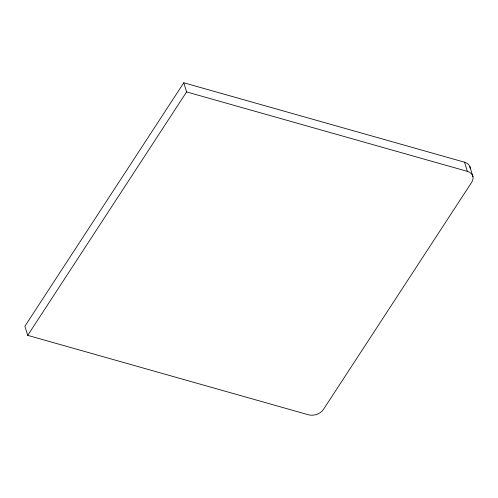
<?xml version="1.0" encoding="UTF-8"?>
<svg xmlns="http://www.w3.org/2000/svg" width="498" height="498" viewBox="0 0 498 498"><rect width="100%" height="100%" fill="white"/><g stroke="black" fill="none" stroke-linecap="round" stroke-linejoin="round"><path stroke-width="0.75" d="M183.787 82.774L24.9 326.215L27.714 335.359L308.48 414.79A11.261 8.261 -17.1 0 0 323.457 409.418L471.749 182.206A11.261 8.261 -17.1 0 0 467.361 171.356L464.553 162.211L183.787 82.774L186.594 91.918L27.714 335.359M186.594 91.918L467.361 171.356M469.844 166.525L472.976 176.703M464.553 162.211A11.261 8.261 -17.1 0 1 470.286 168.641"/></g></svg>
